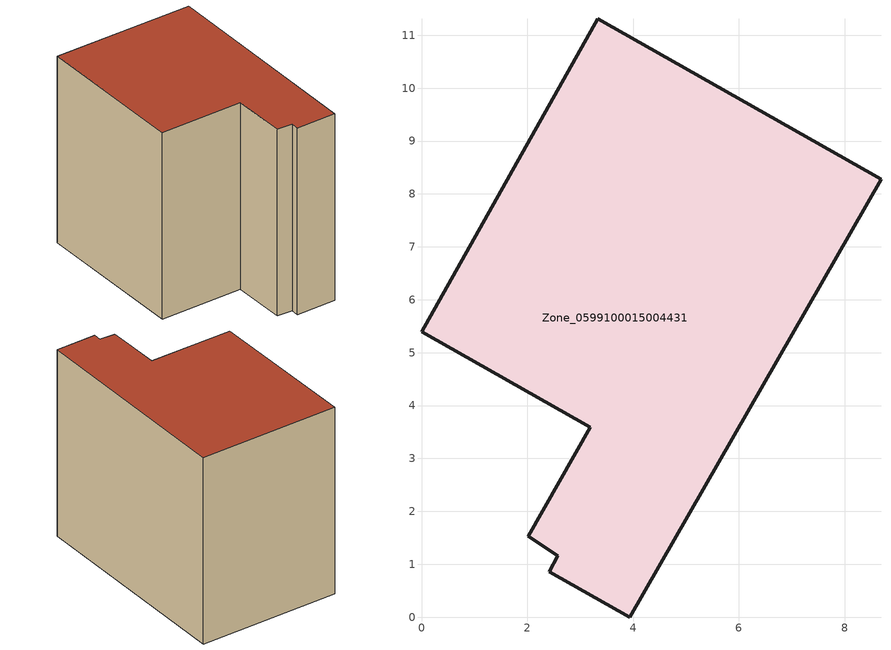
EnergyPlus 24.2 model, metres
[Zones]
Zone_0599100015004431
 floor ground (C_G): 3.33,11.31 8.69,8.28 3.93,0 2.41,0.86 2.58,1.16 2.02,1.53 3.19,3.59 0,5.4 z0.9
 wall outside (C_F): 8.69,8.28 3.33,11.31 0,5.4 3.19,3.59 2.02,1.53 2.58,1.16 2.41,0.86 3.93,0 8.69,8.28 z0.9:9.25
 roof outside (C_R): 2.41,0.86 3.93,0 8.69,8.28 3.33,11.31 0,5.4 3.19,3.59 2.02,1.53 2.58,1.16 z9.25
[BUILDING]
Pand.0599100015004431: North Axis=0; Terrain=City; Loads Convergence Tolerance Value=0.04; Temperature Convergence Tolerance Value=0.4; Solar Distribution=FullExterior; Maximum Number of Warmup Days=25; Minimum Number of Warmup Days=1
[Site:Location]
Rotterdam.The.Hague.AP_ZH_NLD Design_Conditions: Latitude=51.96; Longitude=4.45; Time Zone=1; Elevation=-4.5
[SITE:GROUNDTEMPERATURE:BUILDINGSURFACE]
18, 18, 18, 18, 18, 18, 18, 18, 18, 18, 18, 18
[MATERIAL] Thermal Absorptance=0.9; Solar Absorptance=0.7; Visible Absorptance=0.7
Name | Roughness | Thickness | Conductivity | Density | Specific Heat
G.TI.1946-1964 | MediumSmooth | 0.15 | 1 | 540 | 1210
F.TI.1946-1964 | Rough | 0.3 | 0.857143 | 1920 | 840
R.TI.1946-1964 | MediumRough | 0.2 | 0.277778 | 1500 | 1000
[CONSTRUCTION]
C_G: G.TI.1946-1964
C_F: F.TI.1946-1964
C_R: R.TI.1946-1964
[ZONE]
Zone_0599100015004431: Type=1; Multiplier=1; Ceiling Height=Autocalculate; Volume=Autocalculate; Floor Area=autocalculate; Part of Total Floor Area=Yes
[ZONEINFILTRATION:DESIGNFLOWRATE]
Infil_Zone_0599100015004431: Zone or ZoneList or Space or SpaceList=Zone_0599100015004431; Schedule=AlwaysOn; Design Flow Rate Calculation Method=Flow/Area; Flow Rate per Floor Area=0.003; Constant Term Coefficient=1; Temperature Term Coefficient=0; Velocity Term Coefficient=0; Velocity Squared Term Coefficient=0
[HVACTEMPLATE:ZONE:IDEALLOADSAIRSYSTEM]
Zone_0599100015004431: Maximum Heating Supply Air Temperature=50; Minimum Cooling Supply Air Temperature=13; Maximum Heating Supply Air Humidity Ratio=0.0156; Minimum Cooling Supply Air Humidity Ratio=0.0077; Heating Limit=NoLimit; Cooling Limit=NoLimit; Dehumidification Control Type=ConstantSensibleHeatRatio; Cooling Sensible Heat Ratio=0.7; Dehumidification Setpoint=60; Humidification Control Type=None; Humidification Setpoint=30; Outdoor Air Method=None; Outdoor Air Flow Rate per Person=0.00944; Outdoor Air Flow Rate per Zone Floor Area=0; Outdoor Air Flow Rate per Zone=0; Demand Controlled Ventilation Type=None; Outdoor Air Economizer Type=NoEconomizer; Heat Recovery Type=None; Sensible Heat Recovery Effectiveness=0.7; Latent Heat Recovery Effectiveness=0.65
[ZONECONTROL:THERMOSTAT]
ThermostatControl_Zone_0599100015004431: Zone or ZoneList=Zone_0599100015004431; Control Type Schedule=DualSetpointControlType; Control 1=Thermostat_Zone_0599100015004431; Temperature Difference Between Cutout And Setpoint=0
[THERMOSTATSETPOINT:DUALSETPOINT]
Thermostat_Zone_0599100015004431: Heating Setpoint Temperature Schedule=HeatingSetpoint_Zone_0599100015004431; Cooling Setpoint Temperature Schedule=CoolingSetpoint_Zone_0599100015004431
[SCHEDULE:COMPACT]
HeatingSetpoint_Zone_0599100015004431: Through: 12/31, For: AllDays, Until: 24:00, 21
CoolingSetpoint_Zone_0599100015004431: Through: 12/31, For: AllDays, Until: 24:00, 24
DualSetpointControlType: Through: 12/31, For: AllDays, Until: 24:00, 4
AlwaysOn: Through: 12/31, For: AllDays, Until: 24:00, 1
